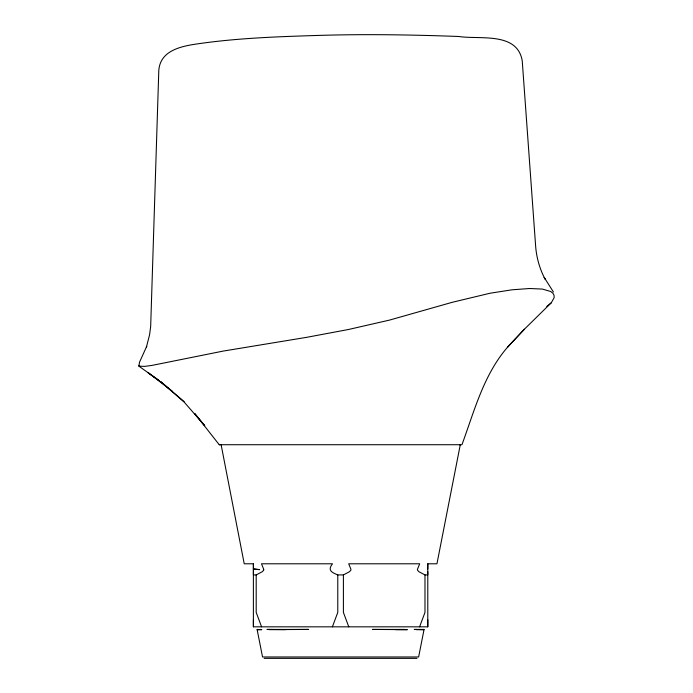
<?xml version="1.0" encoding="UTF-8"?>
<svg xmlns="http://www.w3.org/2000/svg" width="693" height="693" viewBox="0 0 693 693"><rect width="100%" height="100%" fill="white"/><g stroke="black" fill="none" stroke-linecap="round" stroke-linejoin="round"><path stroke-width="1.04" d="M427.789 619.88L427.789 626.827L253.387 626.827L253.387 569.222M253.387 570.547L253.387 574.921L256.193 574.921L262.422 571.638L263.695 570.044M253.387 568.962L259.58 569.637L253.387 568.962L253.387 563.79L244.231 563.79L221.119 444.724M256.193 574.921L256.193 612.421L261.582 626.827M263.695 570.044A1.438 1.247 90 0 0 263.686 569.222L261.486 563.79L332.484 563.79C327.217 570.408 331.774 572.453 337.777 574.921L337.777 612.421L332.389 626.827M459.615 444.724L460.282 444.724L436.945 563.79L427.789 563.79L427.789 574.921L424.982 574.921L418.754 571.638L417.481 570.044A1.438 1.247 -90 0 1 417.489 569.222L419.689 563.79L348.692 563.79L350.892 569.222A1.438 1.247 90 0 1 350.892 570.044L349.618 571.638L343.399 574.921L343.399 612.421L348.787 626.827M427.789 571.638L427.789 626.827M427.789 568.962L427.789 563.79M423.995 629.66L414.215 629.426L424.073 629.426L418.633 656.973L262.543 656.973L257.094 629.426L261.781 629.66L257.181 629.66M139.007 365.644L138.877 366.147L159.477 380.838M419.594 626.827L424.982 612.421L424.982 574.921M524.393 329.227L507.441 347.245L524.393 329.227L551.29 302.772L554.123 297.739L554.079 295.4L552.953 293.286L550.684 291.493L542.385 289.068L529.591 288.513L512.023 289.804L490.038 293.234L452.243 302.304L389.518 320.097L348.354 329.521L306.592 337.344L223.207 351.082L151.776 365.445L144.516 366.398L138.877 366.147L139.527 362.179L146.699 346.344L146.388 347.193L149.575 334.823L150.676 326.386L158.801 70.4C160.525 47.514 187.517 45.314 205.093 42.81C242.992 37.829 281.245 36.564 319.412 35.395C365.835 33.992 412.292 34.771 458.688 36.486C479.651 39.744 517.186 31.471 522.236 60.785L535.637 246.197C536.495 257.458 539.578 268.555 544.793 278.577M508.879 345.694C483.905 373.501 474.54 410.49 461.945 444.724L219.231 444.724L194.828 413.66L204.73 425.675L184.225 402.174L160.776 381.696L184.165 401.645M551.29 302.772L546.794 306.445M257.839 629.66L260.689 629.426M416.155 629.66L423.336 629.66M269.057 629.66L308.636 629.426L266.961 629.426L285.507 629.66M405.128 629.426L372.539 629.426L407.319 629.66L395.668 629.66M219.231 444.724L220.105 444.724M337.777 574.921L343.399 574.921M264.206 658.35L416.969 658.35M158.654 380.249L147.981 372.591L172.566 391.467M553.404 291.97L544.187 277.425L545.235 279.47M253.387 563.79L253.387 570.044M253.387 619.88L253.387 626.827"/></g></svg>
